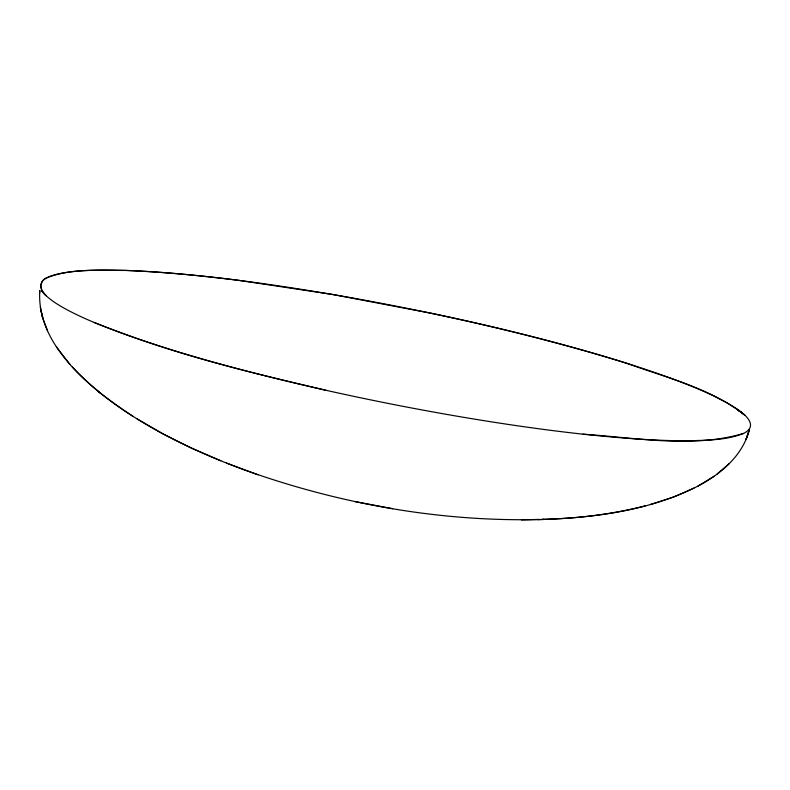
<?xml version="1.0" encoding="UTF-8"?>
<svg xmlns="http://www.w3.org/2000/svg" width="790" height="790" viewBox="0 0 790 790"><rect width="100%" height="100%" fill="white"/><g stroke="black" fill="none" stroke-linecap="round" stroke-linejoin="round"><path stroke-width="1.19" d="M39.609 293.13L39.836 290.503C36.784 333.084 69.688 368.061 100.241 393.045C142.556 426.63 191.802 450.26 242.184 469.122C338.505 503.892 441.343 522.417 543.866 519.415M749.029 430.797C742.195 456.274 720.194 474.365 697.768 486.215C648.442 511.249 592.164 517.993 537.556 519.662M749.374 429.721L745.948 439.625L748.644 431.863M717.221 473.97L729.447 463.444M697.768 486.215L714.091 476.291M693.956 488.101L673.692 497.048L650.358 504.524M743.587 433.414C692.188 448.671 635.417 437.541 582.931 434.174A361.85 48.486 11.3 0 1 325.786 390.24C247.379 372.13 168.823 352.646 94.069 322.429A361.85 48.486 11.3 0 1 46.255 295.766L41.88 291.095L46.255 295.766C39.332 291.125 38.424 280.371 47.489 277.497C72.532 268.146 100.044 270.506 126.272 270.447C200.7 273.636 274.584 284.351 347.906 297.139C441.995 314.025 535.472 335.019 626.826 363.311C666.898 377.887 710.753 388.265 744.822 415.135A361.85 48.486 11.3 0 1 743.587 433.414C725.773 440.573 706.122 440.139 687.251 440.82C652.372 440.751 617.582 437.848 582.931 434.174M645.41 505.827C611.746 514.389 577.075 518.635 542.365 519.307M521.459 519.909L538.681 519.415M354.582 501.492L392.689 508.701M325.786 390.24C247.389 372.1 168.853 352.577 94.069 322.429M226.572 463.078L258.034 474.829M220.785 460.768L190.913 447.851L162.868 433.829L137.154 418.897M741.652 412.36L737.613 409.98L744.822 415.135L737.722 409.408L727.481 403.028L713.933 396.037A361.85 48.486 11.3 0 0 430.827 313.196L332.274 294.413L238.61 280.351A361.85 48.486 11.3 0 0 42.334 281.279L40.576 285.664L41.979 290.522L43.786 293.11M132.779 416.182C110.956 402.041 90.03 386.241 72.364 367.044M96.815 390.151L100.241 393.045M69.806 364.259L56.367 346.78M47.509 330.664L42.206 316.622L40.33 307.014M41.169 310.895L42.759 317.531"/></g></svg>
